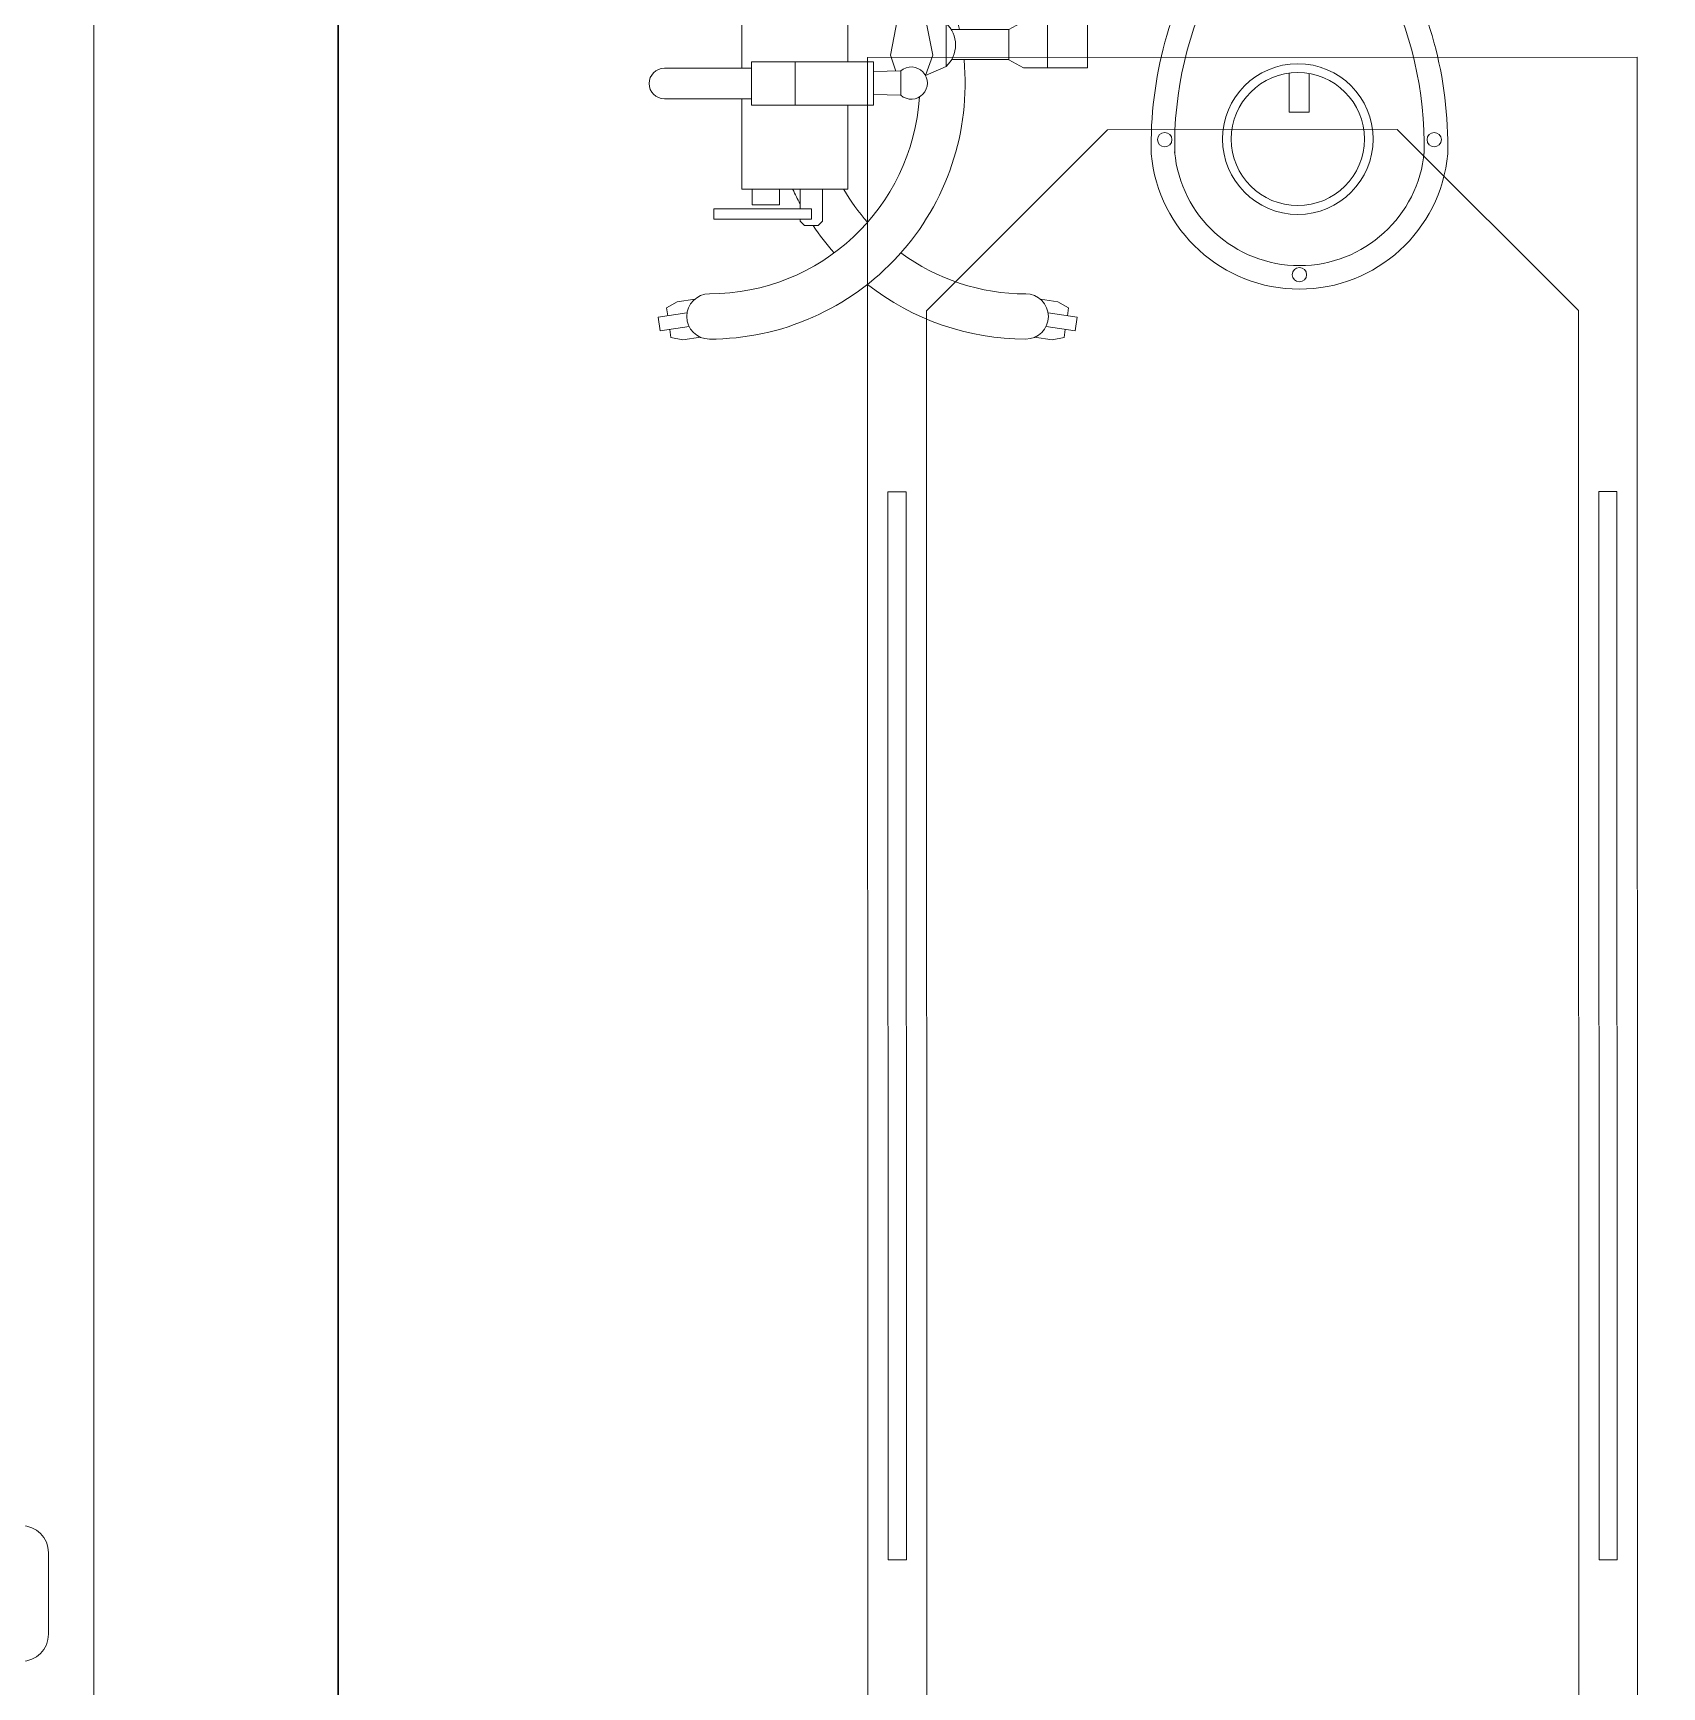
# Model space of a CAD drawing. Header units: metres. Extents: x 75097 to 220695, y -1557923 to -1361206.
# Drawn here: x 119755 to 121554, y -1460202 to -1458375 of the extents above; entities that cross this region are included whole.
import ezdxf

# ---------------------------------------------------------------- set-up
doc = ezdxf.new("R2010")
doc.units = ezdxf.units.M
doc.layers.get('0').update_dxf_attribs({"lineweight": 0})
for name, color, linetype, lineweight in [('A-100 - Copy$0$Medical Equipment and Furniture', 8, 'Continuous', 0), ('A-100 - Copy$0$Medical Equipment and Furniture1', 8, 'Continuous', 5), ('A-100 - Copy$0$Wooden Joinery', 8, 'Continuous', 0), ('E-LG', 245, 'Continuous', 30)]:
    doc.layers.add(name, color=color, linetype=linetype, lineweight=lineweight)

# ---------------------------------------------------------------- blocks, each defined once
blk = doc.blocks.new('A-100 - Copy$0$HF16786E-P')
at = {"layer": 'A-100 - Copy$0$Medical Equipment and Furniture1'}
for p, q in [((0, 0.425), (-2.14, 0.425)), ((-2.14, 0.425), (-2.14, -0.425)), ((-0.48, 0.4025), (-1.66, 0.4025)), ((-1.66, 0.3825), (-1.66, 0.4025)), ((-0.48, 0.3825), (-0.48, 0.4025)), ((-0.48, 0.3825), (-1.66, 0.3825)), ((-1.86, 0.36), (-2.06, 0.16)), ((-0.28, 0.36), (-1.86, 0.36)), ((-2.06, 0.16), (-2.06, -0.16)), ((-2.06, -0.16), (-1.86, -0.36)), ((-1.86, -0.36), (-0.28, -0.36)), ((-0.48, -0.3825), (-1.66, -0.3825)), ((-1.66, -0.3825), (-1.66, -0.4025)), ((-0.48, -0.3825), (-0.48, -0.4025)), ((-0.48, -0.4025), (-1.66, -0.4025)), ((-2.14, -0.425), (0, -0.425))]:
    blk.add_line(p, q, dxfattribs=at)
for points in [[(-0.48, 0.3825), (-0.48, 0.3825), (-0.48, 0.3825), (-0.48, 0.3825), (-0.48, 0.3825), (-0.48, 0.3825), (-0.48, 0.3825), (-0.48, 0.3825), (-0.48, 0.3825), (-0.48, 0.3825), (-0.48, 0.3825), (-0.48, 0.3825), (-0.48, 0.3825), (-0.48, 0.3825), (-0.48, 0.3825), (-0.48, 0.3825), (-0.48, 0.3825), (-0.48, 0.3825), (-0.48, 0.3825), (-0.48, 0.3825), (-0.48, 0.3825), (-0.48, 0.3825), (-0.48, 0.3825), (-0.48, 0.3825), (-0.48, 0.3825), (-0.48, 0.3825), (-0.48, 0.3825), (-0.48, 0.3825), (-0.48, 0.3825), (-0.48, 0.3825), (-0.48, 0.3825), (-0.48, 0.3825), (-0.48, 0.3825), (-0.48, 0.3825), (-0.48, 0.3825), (-0.48, 0.3825), (-0.48, 0.3825), (-0.48, 0.3825), (-0.48, 0.3825), (-0.48, 0.3825), (-0.48, 0.3825), (-0.48, 0.3825), (-0.48, 0.3825), (-0.48, 0.3825), (-0.48, 0.3825), (-0.48, 0.3825), (-0.48, 0.3825), (-0.48, 0.3825), (-0.48, 0.3825), (-0.48, 0.3825), (-0.48, 0.3825), (-0.48, 0.3825), (-0.48, 0.3825), (-0.48, 0.3825), (-0.48, 0.3825), (-0.48, 0.3825), (-0.48, 0.3825), (-0.48, 0.3825), (-0.48, 0.3825), (-0.48, 0.3825), (-0.48, 0.3825), (-0.48, 0.3825), (-0.48, 0.3825), (-0.48, 0.3825), (-0.48, 0.3825), (-0.48, 0.3825), (-0.48, 0.3825), (-0.48, 0.3825), (-0.48, 0.3825), (-0.48, 0.3825), (-0.48, 0.3825), (-0.48, 0.3825), (-0.48, 0.3825), (-0.48, 0.3825), (-0.48, 0.3825), (-0.48, 0.3825), (-0.48, 0.3825), (-0.48, 0.3825), (-0.48, 0.3825), (-0.48, 0.3825), (-0.48, 0.3825), (-0.48, 0.3825), (-0.48, 0.3825), (-0.48, 0.3825), (-0.48, 0.3825), (-0.48, 0.3825), (-0.48, 0.3825), (-0.48, 0.3825), (-0.48, 0.3825), (-0.48, 0.3825), (-0.48, 0.3825), (-0.48, 0.3825), (-0.48, 0.3825), (-0.48, 0.3825), (-0.48, 0.3825), (-0.48, 0.3825), (-0.48, 0.3825), (-0.48, 0.3825), (-0.48, 0.3825), (-0.48, 0.3825), (-0.48, 0.3825), (-0.48, 0.3825), (-0.48, 0.3825), (-0.48, 0.3825), (-0.48, 0.3825), (-0.48, 0.3825), (-0.48, 0.3825), (-0.48, 0.3825), (-0.48, 0.3825), (-0.48, 0.3825), (-0.48, 0.3825), (-0.48, 0.3825), (-0.48, 0.3825), (-0.48, 0.3825), (-0.48, 0.3825), (-0.48, 0.3825), (-0.48, 0.3825), (-0.48, 0.3825), (-0.48, 0.3825), (-0.48, 0.3825), (-0.48, 0.3825), (-0.48, 0.3825), (-0.48, 0.3825), (-0.48, 0.3825), (-0.48, 0.3825), (-0.48, 0.3825), (-0.48, 0.3825), (-0.48, 0.3825), (-0.48, 0.3825), (-0.48, 0.3825), (-0.48, 0.3825), (-0.48, 0.3825), (-0.48, 0.3825), (-0.48, 0.3825), (-0.48, 0.3825), (-0.48, 0.3825), (-0.48, 0.3825), (-0.48, 0.3825), (-0.48, 0.3825), (-0.48, 0.3825), (-0.48, 0.3825), (-0.48, 0.3825), (-0.48, 0.3825), (-0.48, 0.3825), (-0.48, 0.3825), (-0.48, 0.3825), (-0.48, 0.3825), (-0.48, 0.3825), (-0.48, 0.3825), (-0.48, 0.3825), (-0.48, 0.3825), (-0.48, 0.3825), (-0.48, 0.3825), (-0.48, 0.3825), (-0.48, 0.3825), (-0.48, 0.3825), (-0.48, 0.3825), (-0.48, 0.3825), (-0.48, 0.3825), (-0.48, 0.3825), (-0.48, 0.3825), (-0.48, 0.3825), (-0.48, 0.3825), (-0.48, 0.3825), (-0.48, 0.3825), (-0.48, 0.3825), (-0.48, 0.3825), (-0.48, 0.3825), (-0.48, 0.3825), (-0.48, 0.3825), (-0.48, 0.3825), (-0.48, 0.3825), (-0.48, 0.3825), (-0.48, 0.3825), (-0.48, 0.3825), (-0.48, 0.3825), (-0.48, 0.3825), (-0.48, 0.3825), (-0.48, 0.3825), (-0.48, 0.3825), (-0.48, 0.3825), (-0.48, 0.3825), (-0.48, 0.3825), (-0.48, 0.3825), (-0.48, 0.3825), (-0.48, 0.3825), (-0.48, 0.3825), (-0.48, 0.3825), (-0.48, 0.3825), (-0.48, 0.3825), (-0.48, 0.3825), (-0.48, 0.3825), (-0.48, 0.3825), (-0.48, 0.3825), (-0.48, 0.3825), (-0.48, 0.3825), (-0.48, 0.3825), (-0.48, 0.3825), (-0.48, 0.3825), (-0.48, 0.3825), (-0.48, 0.3825), (-0.48, 0.3825), (-0.48, 0.3825), (-0.48, 0.3825), (-0.48, 0.3825), (-0.48, 0.3825), (-0.48, 0.3825), (-0.48, 0.3825), (-0.48, 0.3825), (-0.48, 0.3825), (-0.48, 0.3825), (-0.48, 0.3825), (-0.48, 0.3825), (-0.48, 0.3825), (-0.48, 0.3825), (-0.48, 0.3825), (-0.48, 0.3825), (-0.48, 0.3825), (-0.48, 0.3825)], [(-0.48, 0.3825), (-0.48, 0.3825), (-0.48, 0.3825), (-0.48, 0.3825), (-0.48, 0.3825), (-0.48, 0.3825), (-0.48, 0.3825), (-0.48, 0.3825), (-0.48, 0.3825), (-0.48, 0.3825), (-0.48, 0.3825), (-0.48, 0.3825), (-0.48, 0.3825), (-0.48, 0.3825), (-0.48, 0.3825), (-0.48, 0.3825), (-0.48, 0.3825), (-0.48, 0.3825), (-0.48, 0.3825), (-0.48, 0.3825), (-0.48, 0.3825), (-0.48, 0.3825), (-0.48, 0.3825), (-0.48, 0.3825), (-0.48, 0.3825), (-0.48, 0.3825), (-0.48, 0.3825), (-0.48, 0.3825), (-0.48, 0.3825), (-0.48, 0.3825), (-0.48, 0.3825), (-0.48, 0.3825), (-0.48, 0.3825), (-0.48, 0.3825), (-0.48, 0.3825), (-0.48, 0.3825), (-0.48, 0.3825), (-0.48, 0.3825), (-0.48, 0.3825), (-0.48, 0.3825), (-0.48, 0.3825), (-0.48, 0.3825), (-0.48, 0.3825), (-0.48, 0.3825), (-0.48, 0.3825), (-0.48, 0.3825), (-0.48, 0.3825), (-0.48, 0.3825), (-0.48, 0.3825), (-0.48, 0.3825), (-0.48, 0.3825), (-0.48, 0.3825), (-0.48, 0.3825), (-0.48, 0.3825), (-0.48, 0.3825), (-0.48, 0.3825), (-0.48, 0.3825), (-0.48, 0.3825), (-0.48, 0.3825), (-0.48, 0.3825), (-0.48, 0.3825), (-0.48, 0.3825), (-0.48, 0.3825), (-0.48, 0.3825), (-0.48, 0.3825), (-0.48, 0.3825), (-0.48, 0.3825), (-0.48, 0.3825), (-0.48, 0.3825), (-0.48, 0.3825), (-0.48, 0.3825), (-0.48, 0.3825), (-0.48, 0.3825), (-0.48, 0.3825), (-0.48, 0.3825), (-0.48, 0.3825), (-0.48, 0.3825), (-0.48, 0.3825), (-0.48, 0.3825), (-0.48, 0.3825), (-0.48, 0.3825), (-0.48, 0.3825), (-0.48, 0.3825), (-0.48, 0.3825), (-0.48, 0.3825), (-0.48, 0.3825), (-0.48, 0.3825), (-0.48, 0.3825), (-0.48, 0.3825), (-0.48, 0.3825), (-0.48, 0.3825), (-0.48, 0.3825), (-0.48, 0.3825), (-0.48, 0.3825), (-0.48, 0.3825), (-0.48, 0.3825), (-0.48, 0.3825), (-0.48, 0.3825), (-0.48, 0.3825), (-0.48, 0.3825), (-0.48, 0.3825), (-0.48, 0.3825), (-0.48, 0.3825), (-0.48, 0.3825), (-0.48, 0.3825), (-0.48, 0.3825), (-0.48, 0.3825), (-0.48, 0.3825), (-0.48, 0.3825), (-0.48, 0.3825), (-0.48, 0.3825), (-0.48, 0.3825), (-0.48, 0.3825), (-0.48, 0.3825), (-0.48, 0.3825), (-0.48, 0.3825), (-0.48, 0.3825), (-0.48, 0.3825), (-0.48, 0.3825), (-0.48, 0.3825), (-0.48, 0.3825), (-0.48, 0.3825), (-0.48, 0.3825), (-0.48, 0.3825), (-0.48, 0.3825), (-0.48, 0.3825), (-0.48, 0.3825), (-0.48, 0.3825), (-0.48, 0.3825), (-0.48, 0.3825), (-0.48, 0.3825), (-0.48, 0.3825), (-0.48, 0.3825), (-0.48, 0.3825), (-0.48, 0.3825), (-0.48, 0.3825), (-0.48, 0.3825), (-0.48, 0.3825), (-0.48, 0.3825), (-0.48, 0.3825), (-0.48, 0.3825), (-0.48, 0.3825), (-0.48, 0.3825), (-0.48, 0.3825), (-0.48, 0.3825), (-0.48, 0.3825), (-0.48, 0.3825), (-0.48, 0.3825), (-0.48, 0.3825), (-0.48, 0.3825), (-0.48, 0.3825), (-0.48, 0.3825), (-0.48, 0.3825), (-0.48, 0.3825), (-0.48, 0.3825), (-0.48, 0.3825), (-0.48, 0.3825), (-0.48, 0.3825), (-0.48, 0.3825), (-0.48, 0.3825), (-0.48, 0.3825), (-0.48, 0.3825), (-0.48, 0.3825), (-0.48, 0.3825), (-0.48, 0.3825), (-0.48, 0.3825), (-0.48, 0.3825), (-0.48, 0.3825), (-0.48, 0.3825), (-0.48, 0.3825), (-0.48, 0.3825), (-0.48, 0.3825), (-0.48, 0.3825), (-0.48, 0.3825), (-0.48, 0.3825), (-0.48, 0.3825), (-0.48, 0.3825), (-0.48, 0.3825), (-0.48, 0.3825), (-0.48, 0.3825), (-0.48, 0.3825), (-0.48, 0.3825), (-0.48, 0.3825), (-0.48, 0.3825), (-0.48, 0.3825), (-0.48, 0.3825), (-0.48, 0.3825), (-0.48, 0.3825), (-0.48, 0.3825), (-0.48, 0.3825), (-0.48, 0.3825), (-0.48, 0.3825), (-0.48, 0.3825), (-0.48, 0.3825), (-0.48, 0.3825), (-0.48, 0.3825), (-0.48, 0.3825), (-0.48, 0.3825), (-0.48, 0.3825), (-0.48, 0.3825), (-0.48, 0.3825), (-0.48, 0.3825), (-0.48, 0.3825), (-0.48, 0.3825), (-0.48, 0.3825), (-0.48, 0.3825), (-0.48, 0.3825), (-0.48, 0.3825), (-0.48, 0.3825), (-0.48, 0.3825), (-0.48, 0.3825), (-0.48, 0.3825), (-0.48, 0.3825), (-0.48, 0.3825)], [(-0.48, 0.3825), (-0.48, 0.3825), (-0.48, 0.3825), (-0.48, 0.3825), (-0.48, 0.3825), (-0.48, 0.3825), (-0.48, 0.3825), (-0.48, 0.3825), (-0.48, 0.3825), (-0.48, 0.3825), (-0.48, 0.3825), (-0.48, 0.3825), (-0.48, 0.3825), (-0.48, 0.3825), (-0.48, 0.3825), (-0.48, 0.3825), (-0.48, 0.3825), (-0.48, 0.3825), (-0.48, 0.3825), (-0.48, 0.3825), (-0.48, 0.3825), (-0.48, 0.3825), (-0.48, 0.3825), (-0.48, 0.3825), (-0.48, 0.3825), (-0.48, 0.3825), (-0.48, 0.3825), (-0.48, 0.3825), (-0.48, 0.3825), (-0.48, 0.3825), (-0.48, 0.3825), (-0.48, 0.3825), (-0.48, 0.3825), (-0.48, 0.3825), (-0.48, 0.3825), (-0.48, 0.3825), (-0.48, 0.3825), (-0.48, 0.3825), (-0.48, 0.3825), (-0.48, 0.3825), (-0.48, 0.3825), (-0.48, 0.3825), (-0.48, 0.3825), (-0.48, 0.3825), (-0.48, 0.3825), (-0.48, 0.3825), (-0.48, 0.3825), (-0.48, 0.3825), (-0.48, 0.3825), (-0.48, 0.3825), (-0.48, 0.3825), (-0.48, 0.3825), (-0.48, 0.3825), (-0.48, 0.3825), (-0.48, 0.3825), (-0.48, 0.3825), (-0.48, 0.3825), (-0.48, 0.3825), (-0.48, 0.3825), (-0.48, 0.3825), (-0.48, 0.3825), (-0.48, 0.3825), (-0.48, 0.3825), (-0.48, 0.3825), (-0.48, 0.3825), (-0.48, 0.3825), (-0.48, 0.3825), (-0.48, 0.3825), (-0.48, 0.3825), (-0.48, 0.3825), (-0.48, 0.3825), (-0.48, 0.3825), (-0.48, 0.3825), (-0.48, 0.3825), (-0.48, 0.3825), (-0.48, 0.3825), (-0.48, 0.3825), (-0.48, 0.3825), (-0.48, 0.3825), (-0.48, 0.3825), (-0.48, 0.3825), (-0.48, 0.3825), (-0.48, 0.3825), (-0.48, 0.3825), (-0.48, 0.3825), (-0.48, 0.3825), (-0.48, 0.3825), (-0.48, 0.3825), (-0.48, 0.3825), (-0.48, 0.3825), (-0.48, 0.3825), (-0.48, 0.3825), (-0.48, 0.3825), (-0.48, 0.3825), (-0.48, 0.3825), (-0.48, 0.3825), (-0.48, 0.3825), (-0.48, 0.3825), (-0.48, 0.3825), (-0.48, 0.3825), (-0.48, 0.3825), (-0.48, 0.3825), (-0.48, 0.3825), (-0.48, 0.3825), (-0.48, 0.3825), (-0.48, 0.3825), (-0.48, 0.3825), (-0.48, 0.3825), (-0.48, 0.3825), (-0.48, 0.3825), (-0.48, 0.3825), (-0.48, 0.3825), (-0.48, 0.3825), (-0.48, 0.3825), (-0.48, 0.3825), (-0.48, 0.3825), (-0.48, 0.3825), (-0.48, 0.3825), (-0.48, 0.3825), (-0.48, 0.3825), (-0.48, 0.3825), (-0.48, 0.3825), (-0.48, 0.3825), (-0.48, 0.3825), (-0.48, 0.3825), (-0.48, 0.3825), (-0.48, 0.3825), (-0.48, 0.3825), (-0.48, 0.3825), (-0.48, 0.3825), (-0.48, 0.3825), (-0.48, 0.3825), (-0.48, 0.3825), (-0.48, 0.3825), (-0.48, 0.3825), (-0.48, 0.3825), (-0.48, 0.3825), (-0.48, 0.3825), (-0.48, 0.3825), (-0.48, 0.3825), (-0.48, 0.3825), (-0.48, 0.3825), (-0.48, 0.3825), (-0.48, 0.3825), (-0.48, 0.3825), (-0.48, 0.3825), (-0.48, 0.3825), (-0.48, 0.3825), (-0.48, 0.3825), (-0.48, 0.3825), (-0.48, 0.3825), (-0.48, 0.3825), (-0.48, 0.3825), (-0.48, 0.3825), (-0.48, 0.3825), (-0.48, 0.3825), (-0.48, 0.3825), (-0.48, 0.3825), (-0.48, 0.3825), (-0.48, 0.3825), (-0.48, 0.3825), (-0.48, 0.3825), (-0.48, 0.3825), (-0.48, 0.3825), (-0.48, 0.3825), (-0.48, 0.3825), (-0.48, 0.3825), (-0.48, 0.3825), (-0.48, 0.3825), (-0.48, 0.3825), (-0.48, 0.3825), (-0.48, 0.3825), (-0.48, 0.3825), (-0.48, 0.3825), (-0.48, 0.3825), (-0.48, 0.3825), (-0.48, 0.3825), (-0.48, 0.3825), (-0.48, 0.3825), (-0.48, 0.3825), (-0.48, 0.3825), (-0.48, 0.3825), (-0.48, 0.3825), (-0.48, 0.3825), (-0.48, 0.3825), (-0.48, 0.3825), (-0.48, 0.3825), (-0.48, 0.3825), (-0.48, 0.3825), (-0.48, 0.3825), (-0.48, 0.3825), (-0.48, 0.3825), (-0.48, 0.3825), (-0.48, 0.3825), (-0.48, 0.3825), (-0.48, 0.3825), (-0.48, 0.3825), (-0.48, 0.3825), (-0.48, 0.3825), (-0.48, 0.3825), (-0.48, 0.3825), (-0.48, 0.3825), (-0.48, 0.3825), (-0.48, 0.3825), (-0.48, 0.3825), (-0.48, 0.3825), (-0.48, 0.3825), (-0.48, 0.3825), (-0.48, 0.3825), (-0.48, 0.3825), (-0.48, 0.3825), (-0.48, 0.3825), (-0.48, 0.3825), (-0.48, 0.3825), (-0.48, 0.3825), (-0.48, 0.3825), (-0.48, 0.3825), (-0.48, 0.3825), (-0.48, 0.3825), (-0.48, 0.3825), (-0.48, 0.3825), (-0.48, 0.3825), (-0.48, 0.3825), (-0.48, 0.3825), (-0.48, 0.3825), (-0.48, 0.3825), (-0.48, 0.3825), (-0.48, 0.3825), (-0.48, 0.3825), (-0.48, 0.3825), (-0.48, 0.3825), (-0.48, 0.3825), (-0.48, 0.3825), (-0.48, 0.3825), (-0.48, 0.3825), (-0.48, 0.3825), (-0.48, 0.3825), (-0.48, 0.3825), (-0.48, 0.3825), (-0.48, 0.3825), (-0.48, 0.3825), (-0.48, 0.3825), (-0.48, 0.3825), (-0.48, 0.3825), (-0.48, 0.3825), (-0.48, 0.3825), (-0.48, 0.3825), (-0.48, 0.3825), (-0.48, 0.3825), (-0.48, 0.3825), (-0.48, 0.3825), (-0.48, 0.3825), (-0.48, 0.3825), (-0.48, 0.3825), (-0.48, 0.3825), (-0.48, 0.3825), (-0.48, 0.3825), (-0.48, 0.3825), (-0.48, 0.3825), (-0.48, 0.3825), (-0.48, 0.3825), (-0.48, 0.3825), (-0.48, 0.3825), (-0.48, 0.3825), (-0.48, 0.3825), (-0.48, 0.3825), (-0.48, 0.3825), (-0.48, 0.3825), (-0.48, 0.3825), (-0.48, 0.3825), (-0.48, 0.3825), (-0.48, 0.3825), (-0.48, 0.3825), (-0.48, 0.3825), (-0.48, 0.3825), (-0.48, 0.3825), (-0.48, 0.3825)]]:
    blk.add_lwpolyline(points, close=True, dxfattribs=at)
for points in [[(-0.48, 0.3825), (-0.48, 0.3825), (-0.48, 0.3825), (-0.48, 0.3825), (-0.48, 0.3825), (-0.48, 0.3825), (-0.48, 0.3825), (-0.48, 0.3825)], [(-0.48, 0.3825), (-0.48, 0.3825), (-0.48, 0.3825), (-0.48, 0.3825), (-0.48, 0.3825), (-0.48, 0.3825), (-0.48, 0.3825), (-0.48, 0.3825), (-0.48, 0.3825), (-0.48, 0.3825), (-0.48, 0.3825), (-0.48, 0.3825), (-0.48, 0.3825), (-0.48, 0.3825), (-0.48, 0.3825), (-0.48, 0.3825), (-0.48, 0.3825), (-0.48, 0.3825), (-0.48, 0.3825), (-0.48, 0.3825), (-0.48, 0.3825), (-0.48, 0.3825), (-0.48, 0.3825), (-0.48, 0.3825), (-0.48, 0.3825), (-0.48, 0.3825), (-0.48, 0.3825), (-0.48, 0.3825), (-0.48, 0.3825), (-0.48, 0.3825), (-0.48, 0.3825), (-0.48, 0.3825), (-0.48, 0.3825), (-0.48, 0.3825), (-0.48, 0.3825), (-0.48, 0.3825), (-0.48, 0.3825), (-0.48, 0.3825), (-0.48, 0.3825), (-0.48, 0.3825), (-0.48, 0.3825), (-0.48, 0.3825), (-0.48, 0.3825), (-0.48, 0.3825), (-0.48, 0.3825), (-0.48, 0.3825), (-0.48, 0.3825), (-0.48, 0.3825), (-0.48, 0.3825), (-0.48, 0.3825), (-0.48, 0.3825), (-0.48, 0.3825), (-0.48, 0.3825), (-0.48, 0.3825), (-0.48, 0.3825), (-0.48, 0.3825), (-0.48, 0.3825), (-0.48, 0.3825), (-0.48, 0.3825), (-0.48, 0.3825), (-0.48, 0.3825), (-0.48, 0.3825), (-0.48, 0.3825), (-0.48, 0.3825), (-0.48, 0.3825), (-0.48, 0.3825), (-0.48, 0.3825), (-0.48, 0.3825), (-0.48, 0.3825), (-0.48, 0.3825), (-0.48, 0.3825), (-0.48, 0.3825), (-0.48, 0.3825), (-0.48, 0.3825), (-0.48, 0.3825), (-0.48, 0.3825), (-0.48, 0.3825), (-0.48, 0.3825), (-0.48, 0.3825), (-0.48, 0.3825), (-0.48, 0.3825), (-0.48, 0.3825), (-0.48, 0.3825), (-0.48, 0.3825), (-0.48, 0.3825), (-0.48, 0.3825), (-0.48, 0.3825), (-0.48, 0.3825), (-0.48, 0.3825), (-0.48, 0.3825), (-0.48, 0.3825), (-0.48, 0.3825), (-0.48, 0.3825), (-0.48, 0.3825), (-0.48, 0.3825), (-0.48, 0.3825), (-0.48, 0.3825), (-0.48, 0.3825), (-0.48, 0.3825), (-0.48, 0.3825), (-0.48, 0.3825), (-0.48, 0.3825), (-0.48, 0.3825), (-0.48, 0.3825), (-0.48, 0.3825), (-0.48, 0.3825), (-0.48, 0.3825), (-0.48, 0.3825), (-0.48, 0.3825), (-0.48, 0.3825), (-0.48, 0.3825)], [(-0.48, 0.3825), (-0.48, 0.3825), (-0.48, 0.3825), (-0.48, 0.3825), (-0.48, 0.3825), (-0.48, 0.3825), (-0.48, 0.3825), (-0.48, 0.3825), (-0.48, 0.3825), (-0.48, 0.3825), (-0.48, 0.3825), (-0.48, 0.3825), (-0.48, 0.3825), (-0.48, 0.3825), (-0.48, 0.3825), (-0.48, 0.3825), (-0.48, 0.3825)], [(-0.48, 0.3825), (-0.48, 0.3825), (-0.48, 0.3825), (-0.48, 0.3825), (-0.48, 0.3825), (-0.48, 0.3825), (-0.48, 0.3825)], [(-0.48, 0.3825), (-0.48, 0.3825), (-0.48, 0.3825), (-0.48, 0.3825), (-0.48, 0.3825), (-0.48, 0.3825), (-0.48, 0.3825), (-0.48, 0.3825), (-0.48, 0.3825), (-0.48, 0.3825), (-0.48, 0.3825), (-0.48, 0.3825)], [(-0.48, 0.3825), (-0.48, 0.3825), (-0.48, 0.3825), (-0.48, 0.3825), (-0.48, 0.3825), (-0.48, 0.3825), (-0.48, 0.3825), (-0.48, 0.3825), (-0.48, 0.3825), (-0.48, 0.3825), (-0.48, 0.3825), (-0.48, 0.3825), (-0.48, 0.3825), (-0.48, 0.3825), (-0.48, 0.3825), (-0.48, 0.3825), (-0.48, 0.3825), (-0.48, 0.3825), (-0.48, 0.3825), (-0.48, 0.3825), (-0.48, 0.3825), (-0.48, 0.3825), (-0.48, 0.3825), (-0.48, 0.3825), (-0.48, 0.3825), (-0.48, 0.3825), (-0.48, 0.3825), (-0.48, 0.3825), (-0.48, 0.3825), (-0.48, 0.3825), (-0.48, 0.3825), (-0.48, 0.3825), (-0.48, 0.3825), (-0.48, 0.3825), (-0.48, 0.3825), (-0.48, 0.3825), (-0.48, 0.3825), (-0.48, 0.3825), (-0.48, 0.3825), (-0.48, 0.3825), (-0.48, 0.3825), (-0.48, 0.3825), (-0.48, 0.3825), (-0.48, 0.3825), (-0.48, 0.3825), (-0.48, 0.3825), (-0.48, 0.3825), (-0.48, 0.3825), (-0.48, 0.3825), (-0.48, 0.3825), (-0.48, 0.3825), (-0.48, 0.3825), (-0.48, 0.3825), (-0.48, 0.3825), (-0.48, 0.3825), (-0.48, 0.3825), (-0.48, 0.3825), (-0.48, 0.3825), (-0.48, 0.3825), (-0.48, 0.3825), (-0.48, 0.3825), (-0.48, 0.3825), (-0.48, 0.3825), (-0.48, 0.3825), (-0.48, 0.3825), (-0.48, 0.3825), (-0.48, 0.3825), (-0.48, 0.3825), (-0.48, 0.3825), (-0.48, 0.3825), (-0.48, 0.3825), (-0.48, 0.3825), (-0.48, 0.3825), (-0.48, 0.3825), (-0.48, 0.3825), (-0.48, 0.3825), (-0.48, 0.3825), (-0.48, 0.3825), (-0.48, 0.3825), (-0.48, 0.3825), (-0.48, 0.3825), (-0.48, 0.3825), (-0.48, 0.3825), (-0.48, 0.3825), (-0.48, 0.3825), (-0.48, 0.3825), (-0.48, 0.3825), (-0.48, 0.3825), (-0.48, 0.3825)], [(-0.48, 0.3825), (-0.48, 0.3825), (-0.48, 0.3825), (-0.48, 0.3825), (-0.48, 0.3825), (-0.48, 0.3825), (-0.48, 0.3825), (-0.48, 0.3825), (-0.48, 0.3825), (-0.48, 0.3825), (-0.48, 0.3825), (-0.48, 0.3825), (-0.48, 0.3825), (-0.48, 0.3825), (-0.48, 0.3825), (-0.48, 0.3825), (-0.48, 0.3825), (-0.48, 0.3825), (-0.48, 0.3825), (-0.48, 0.3825), (-0.48, 0.3825), (-0.48, 0.3825), (-0.48, 0.3825), (-0.48, 0.3825), (-0.48, 0.3825), (-0.48, 0.3825), (-0.48, 0.3825), (-0.48, 0.3825), (-0.48, 0.3825), (-0.48, 0.3825), (-0.48, 0.3825), (-0.48, 0.3825), (-0.48, 0.3825), (-0.48, 0.3825), (-0.48, 0.3825), (-0.48, 0.3825), (-0.48, 0.3825), (-0.48, 0.3825), (-0.48, 0.3825), (-0.48, 0.3825), (-0.48, 0.3825), (-0.48, 0.3825), (-0.48, 0.3825), (-0.48, 0.3825), (-0.48, 0.3825), (-0.48, 0.3825), (-0.48, 0.3825), (-0.48, 0.3825), (-0.48, 0.3825), (-0.48, 0.3825), (-0.48, 0.3825), (-0.48, 0.3825), (-0.48, 0.3825), (-0.48, 0.3825)], [(-0.48, 0.3825), (-0.48, 0.3825), (-0.48, 0.3825), (-0.48, 0.3825), (-0.48, 0.3825), (-0.48, 0.3825), (-0.48, 0.3825), (-0.48, 0.3825), (-0.48, 0.3825), (-0.48, 0.3825)], [(-0.48, 0.3825), (-0.48, 0.3825), (-0.48, 0.3825), (-0.48, 0.3825), (-0.48, 0.3825), (-0.48, 0.3825), (-0.48, 0.3825), (-0.48, 0.3825), (-0.48, 0.3825), (-0.48, 0.3825)], [(-0.48, 0.3825), (-0.48, 0.3825), (-0.48, 0.3825), (-0.48, 0.3825), (-0.48, 0.3825), (-0.48, 0.3825), (-0.48, 0.3825), (-0.48, 0.3825), (-0.48, 0.3825), (-0.48, 0.3825), (-0.48, 0.3825), (-0.48, 0.3825), (-0.48, 0.3825), (-0.48, 0.3825), (-0.48, 0.3825)], [(-0.48, 0.3825), (-0.48, 0.3825), (-0.48, 0.3825), (-0.48, 0.3825), (-0.48, 0.3825), (-0.48, 0.3825), (-0.48, 0.3825), (-0.48, 0.3825), (-0.48, 0.3825), (-0.48, 0.3825)], [(-0.48, 0.3825), (-0.48, 0.3825), (-0.48, 0.3825), (-0.48, 0.3825), (-0.48, 0.3825), (-0.48, 0.3825), (-0.48, 0.3825)], [(-0.48, 0.3825), (-0.48, 0.3825), (-0.48, 0.3825), (-0.48, 0.3825), (-0.48, 0.3825), (-0.48, 0.3825), (-0.48, 0.3825), (-0.48, 0.3825), (-0.48, 0.3825), (-0.48, 0.3825)], [(-0.48, 0.3825), (-0.48, 0.3825), (-0.48, 0.3825), (-0.48, 0.3825), (-0.48, 0.3825), (-0.48, 0.3825), (-0.48, 0.3825), (-0.48, 0.3825), (-0.48, 0.3825), (-0.48, 0.3825), (-0.48, 0.3825), (-0.48, 0.3825), (-0.48, 0.3825), (-0.48, 0.3825), (-0.48, 0.3825), (-0.48, 0.3825), (-0.48, 0.3825), (-0.48, 0.3825)], [(-0.48, 0.3825), (-0.48, 0.3825), (-0.48, 0.3825), (-0.48, 0.3825), (-0.48, 0.3825), (-0.48, 0.3825), (-0.48, 0.3825), (-0.48, 0.3825), (-0.48, 0.3825)]]:
    blk.add_lwpolyline(points, dxfattribs=at)
blk = doc.blocks.new('A-100 - Copy$0$mobile light')
at = {"layer": 'A-100 - Copy$0$Medical Equipment and Furniture1'}
for p, q in [((1882.58, -498.29), (1882.35, -499.8)), ((1882.58, -498.29), (1885.78, -498.78)), ((1883.78, -497.56), (1883.65, -498.45)), ((1885.1, -497.29), (1883.78, -497.56)), ((1887.04, -497.59), (1885.1, -497.29)), ((1923.94, -497.59), (1925.88, -497.29)), ((1928.41, -498.29), (1925.2, -498.78)), ((1925.88, -497.29), (1927.2, -497.56)), ((1927.2, -497.56), (1927.33, -498.45)), ((1928.41, -498.29), (1928.63, -499.8)), ((1882.35, -499.8), (1885.55, -500.28)), ((1883.28, -500.85), (1883.42, -499.96)), ((1928.63, -499.8), (1925.43, -500.28)), ((1927.7, -500.85), (1927.56, -499.96)), ((1884.47, -501.5), (1883.28, -500.85)), ((1886.4, -501.79), (1884.47, -501.5)), ((1924.58, -501.79), (1926.52, -501.5)), ((1926.52, -501.5), (1927.7, -500.85)), ((1948.76, -501.94), (1947.59, -502.62)), ((1953.47, -501.94), (1948.76, -501.94)), ((1958.23, -506.5), (1953.47, -501.94)), ((1947.59, -502.62), (1941.09, -502.62)), ((1947.59, -502.62), (1947.59, -505.45)), ((1948.15, -506.5), (1952.41, -502.55)), ((1947.59, -505.45), (1941.09, -505.45)), ((1947.59, -505.45), (1948.15, -506.5)), ((1946.6, -512.08), (1948.15, -506.5)), ((1958.23, -506.5), (1948.15, -506.5)), ((1959.78, -512.08), (1958.23, -506.5)), ((1963.08, -509.67), (1943.3, -509.67)), ((1959.78, -512.08), (1946.6, -512.08)), ((1908.01, -522.53), (1909, -517.55)), ((1911.69, -517.55), (1909, -517.55)), ((1912.69, -522.53), (1911.69, -517.55)), ((1911.69, -517.55), (1914.17, -518.99)), ((1922.73, -518.8), (1921.08, -519.69)), ((1925.38, -518.8), (1922.73, -518.8)), ((1914.17, -518.99), (1914.17, -523.77)), ((1921.08, -519.69), (1914.74, -519.69)), ((1921.08, -519.69), (1921.08, -523.01)), ((1921.08, -519.69), (1921.08, -523.01)), ((1908.01, -522.53), (1908.62, -524.28)), ((1912.69, -522.53), (1911.9, -524.78)), ((1892.68, -523.97), (1883.05, -523.97)), ((1892.68, -528.06), (1892.68, -523.24)), ((1892.68, -523.24), (1906.16, -523.24)), ((1897.5, -528.06), (1897.5, -523.24)), ((1906.16, -523.24), (1906.16, -528.06)), ((1909.15, -524.25), (1906.16, -524.32)), ((1909.15, -524.25), (1909.15, -526.94)), ((1911.9, -524.78), (1914.17, -523.77)), ((1921.08, -523.01), (1914.77, -523.01)), ((1922.73, -523.93), (1921.08, -523.04)), ((1925.38, -523.93), (1922.73, -523.93)), ((1892.68, -527.34), (1883.05, -527.34)), ((1909.15, -526.94), (1906.16, -526.87)), ((1906.16, -528.06), (1892.68, -528.06)), ((1884.47, -549.77), (1883.28, -550.42)), ((1886.4, -549.48), (1884.47, -549.77)), ((1924.58, -549.48), (1926.52, -549.77)), ((1926.52, -549.77), (1927.7, -550.42)), ((1882.35, -551.47), (1885.55, -550.99)), ((1882.58, -552.98), (1882.35, -551.47)), ((1883.28, -550.42), (1883.42, -551.31)), ((1928.63, -551.47), (1925.43, -550.99)), ((1927.7, -550.42), (1927.56, -551.31)), ((1928.41, -552.98), (1928.63, -551.47)), ((1882.58, -552.98), (1885.78, -552.5)), ((1883.78, -553.71), (1883.65, -552.82)), ((1928.41, -552.98), (1925.2, -552.5)), ((1927.2, -553.71), (1927.33, -552.82)), ((1885.1, -553.98), (1883.78, -553.71)), ((1887.04, -553.69), (1885.1, -553.98)), ((1923.94, -553.69), (1925.88, -553.98)), ((1925.88, -553.98), (1927.2, -553.71))]:
    blk.add_line(p, q, dxfattribs=at)
for points in [[(1903.33, -523.24), (1903.33, -514.02), (1891.61, -514.02), (1891.61, -523.97)], [(1954.27, -524.55), (1954.27, -528.82), (1952.05, -528.82), (1952.05, -524.5)], [(1891.61, -527.34), (1891.61, -537.34), (1903.33, -537.34), (1903.33, -528.06)], [(1892.74, -537.34), (1892.74, -539.04), (1895.76, -539.04), (1895.76, -537.34)], [(1898.05, -537.34), (1898.05, -539.5)], [(1898.05, -540.63), (1898.05, -540.87), (1898.53, -541.35), (1900.02, -541.35), (1900.5, -540.87), (1900.5, -537.34)]]:
    blk.add_lwpolyline(points, dxfattribs=at)
for points in [[(1929.78, -518.8), (1925.38, -518.8), (1925.38, -523.93), (1929.78, -523.93)], [(1899.3, -539.5), (1888.5, -539.5), (1888.5, -540.63), (1899.3, -540.63)]]:
    blk.add_lwpolyline(points, close=True, dxfattribs=at)
for centre, radius in [((1945.96, -511.25), 0.793), ((1960.42, -511.25), 0.793), ((1953.01, -531.79), 8.32), ((1953.01, -531.79), 7.35), ((1938.31, -531.85), 0.793), ((1968.07, -531.85), 0.793), ((1953.19, -546.77), 0.793)]:
    blk.add_circle(centre, radius, dxfattribs=at)
for centre, radius, start, end in [((1888.02, -499.89), 2.5, 90, 270), ((1888.02, -525.64), 28.25, 12.1463, 90), ((1922.96, -525.64), 28.25, 90, 128.2073), ((1922.96, -499.89), 2.5, 270, 90), ((1888.02, -525.64), 23.25, 20.3387, 90), ((1922.96, -525.64), 23.25, 90, 126.3743), ((1942.82, -519.31), 16.86, 97.1293, 177.6115), ((1942.82, -519.31), 13.97, 97.1293, 177.6115), ((1922.96, -525.64), 28.25, 138.4974, 155.7305), ((1980.13, -532.49), 43.32, 148.2167, 181.2501), ((1926.25, -532.49), 43.32, 358.7499, 31.7833), ((1922.96, -525.64), 23.25, 138.7224, 150.0382), ((1946.6, -514.96), 2.89, 90, 152.4092), ((1959.78, -514.96), 2.89, 27.5908, 90), ((1980.13, -532.49), 40.72, 152.4092, 181.2501), ((1926.25, -532.49), 40.72, 358.7499, 27.5908), ((1911.94, -521.38), 3.27, 313.0112, 46.9888), ((1883.05, -525.65), 1.68, 90, 270), ((1888.02, -525.64), 28.25, 270, 5.3386), ((1910.32, -525.6), 1.78, 229.0673, 130.9327), ((1888.02, -525.64), 23.25, 270, 356.3184), ((1953.19, -531.93), 16.44, 185.2361, 354.7639), ((1953.19, -531.93), 13.84, 185.2361, 354.7639), ((1922.96, -525.64), 28.25, 204.483, 208.105), ((1922.96, -525.64), 23.25, 210.2349, 221.2776), ((1922.96, -525.64), 28.25, 213.7985, 221.5026), ((1922.96, -525.64), 23.25, 233.6257, 270), ((1922.96, -525.64), 28.25, 231.7927, 270), ((1888.02, -551.39), 2.5, 90, 270), ((1922.96, -551.39), 2.5, 270, 90)]:
    blk.add_arc(centre, radius, start, end, dxfattribs=at)
blk = doc.blocks.new('A-100 - Copy$0$A$C009F45C9')
at = {"layer": 'A-100 - Copy$0$Wooden Joinery'}
blk.add_line((844, -1790), (754, -1790), dxfattribs=at)
for centre, start, end in [((754, -1760), 180, 270), ((844, -1760), 270, 0)]:
    blk.add_arc(centre, 30, start, end, dxfattribs=at)
blk = doc.blocks.new('A-100 - Copy')
at = {"layer": 'A-100 - Copy$0$Medical Equipment and Furniture'}
blk.add_line((119822.1, -1458322.7, 0), (119822.1, -1460822.7, 0), dxfattribs=at)
at = {"layer": 'A-100 - Copy$0$Medical Equipment and Furniture', "xscale": 10, "yscale": 10, "zscale": 10}
blk.add_blockref('A-100 - Copy$0$mobile light', (101621.7, -1453174, 0), dxfattribs=at)
at = {"layer": 'A-100 - Copy$0$Medical Equipment and Furniture', "xscale": 1000, "yscale": 1000, "zscale": 1000, "rotation": 270.0149936594165}
blk.add_blockref('A-100 - Copy$0$HF16786E-P', (121102.1, -1460541.5, 0), dxfattribs=at)
at = {"layer": 'A-100 - Copy$0$Wooden Joinery', "rotation": 90}
blk.add_blockref('A-100 - Copy$0$A$C009F45C9', (117982.1, -1460897.7, 0), dxfattribs=at)

msp = doc.modelspace()

# ---------------------------------------------------------------- linework, layer by layer
at = {"layer": 'E-LG', "color": 1}
msp.add_lwpolyline([(95918.6, -1465252.9), (115237, -1465252.9), (115237, -1465905.8), (115312.2, -1465951), (115227.4, -1465994.9), (115227.4, -1468887.4), (115353.3, -1468943.6), (115222.3, -1468991.3), (115222.3, -1469278.5), (117688, -1469278.5), (117688, -1457043.1), (117707.4, -1457137.3), (119892.6, -1457137.3), (120092.1, -1457027.5), (120092.1, -1469278.5), (145729.7, -1469278.5), (145828.3, -1469612.5), (145828.3, -1469267.5), (145828.3, -1465482), (145334.4, -1465482), (145278.1, -1465376.4)], dxfattribs=at)

# ---------------------------------------------------------------- next in the draw order: block references
msp.add_blockref('A-100 - Copy', (0, 0))

doc.saveas('drawing.dxf')
